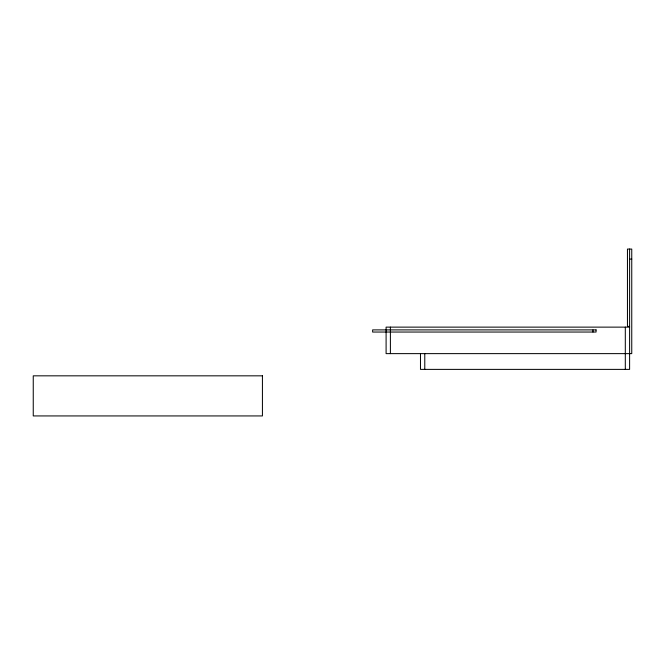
<?xml version="1.0" encoding="UTF-8"?>
<svg xmlns="http://www.w3.org/2000/svg" width="665" height="665" viewBox="0 0 665 665"><rect width="100%" height="100%" fill="white"/><g stroke="black" fill="none" stroke-linecap="round" stroke-linejoin="round"><path stroke-width="1" d="M629.605 259.092L631.75 259.092M629.605 326.415L627.452 326.415L627.452 249.067L631.75 249.067L631.75 353.63L386.099 353.63L386.099 327.13L629.605 327.13M629.605 249.067L629.605 369.383L420.48 369.383L420.48 353.63M625.308 327.13L625.308 369.383M592.972 329.89L592.972 332.043M424.777 353.63L424.777 369.383M390.397 327.13L390.397 353.63M596.073 329.89L372.624 329.89L372.624 332.043L596.073 332.043L596.073 329.89M262.426 375.833L33.25 375.833L33.25 415.933L262.426 415.933L262.426 375.833"/></g></svg>
